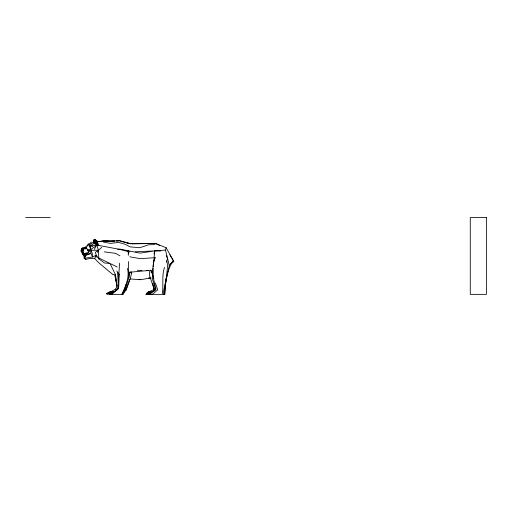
<?xml version="1.0" encoding="UTF-8"?>
<svg xmlns="http://www.w3.org/2000/svg" width="512" height="512" viewBox="0 0 512 512"><rect width="100%" height="100%" fill="white"/><g stroke="black" fill="none" stroke-linecap="round" stroke-linejoin="round"><path stroke-width="0.77" d="M165.107 286.931L164.922 294.362L147.61 294.355M85.459 247.238L82.618 247.904L82.368 250.394M119.206 274.182L118.758 286.714L117.728 289.536L111.955 292.698L111.597 294.355M111.232 294.362L117.094 289.549L117.99 286.726L119.59 263.181M162.349 293.626C163.629 284.858 161.664 275.738 164.499 267.309M163.514 294.362L163.68 290.739L169.261 265.69L173.28 260.621L166.163 247.744L155.315 243.334L131.981 243.808M164.506 294.362L167.635 265.69L166.886 261.075M95.629 240.986L93.805 240.038L93.696 242.048L88.909 245.107L91.251 250.925M153.075 268.275L152.544 279.238L155.302 288.954L154.394 290.387L149.107 294.362M153.229 266.694L153.984 258.803M154.131 257.229L154.739 250.912L165.472 250.08L166.163 247.744M151.226 292.358L149.728 292.294L148.243 294.074L149.594 293.402L149.728 292.294L151.411 292.358M98.054 243.962L96.864 241.299L95.61 239.795L94.566 239.462L93.67 240.243L93.466 241.824L95.725 243.75M93.523 242.995L93.875 240.73L94.566 240.128L95.642 240.877M165.152 284.877L166.33 278.195L165.722 280.422M164.659 288.205C166.33 279.29 167.398 269.805 172.403 261.997L173.805 261.427L169.901 254.79M122.605 294.362L124.909 290.17L128.832 277.754L129.894 272.499M129.741 256.806L140.403 258.662L155.123 257.658C150.982 268.045 153.197 278.765 156 289.107L155.085 290.534L150.72 292.896L151.155 294.355M131.155 271.853L131.539 273.216L130.368 278.362L126.112 290.163M153.984 253.958L154.739 250.912L160.749 251.002M82.618 247.904L81.6 248.64L81.293 249.747L83.027 250.067L83.834 253.626L84.634 254.426L86.17 253.926L89.664 253.875L90.771 253.331L90.765 250.554M126.125 284.198L124.435 290.17L122.131 294.362M128.448 275.987L129.51 272.256L150.989 270.272L153.843 278.547M87.11 246.272L88.358 243.77L90.17 245.907L92.973 246.79M166.253 262.189L167.603 258.477L165.472 250.08M129.658 279.642L125.741 290.323L123.61 293.21M87.565 254.061L85.574 255.072L83.546 255.2L84.045 254.022M153.229 261.997L155.123 257.658M89.664 253.875L84.378 256.019L84.013 256.358L84.179 258.362L85.773 259.405L89.696 258.502L94.694 258.547L96.224 255.168L95.36 252.339L97.798 250.515M110.592 291.834L115.654 289.107L116.781 286.714L115.584 274.925L110.336 264.141M94.336 249.35L95.776 246.56M121.779 294.355C125.504 286.509 129.882 277.114 127.386 268.352M97.331 252.301L98.47 250.266L101.715 247.373M153.242 290.221L154.112 288.672L152.563 283.296M149.472 271.424L149.638 275.872L154.01 288.864L153.491 289.728L148.941 291.872L149.216 292.275M81.882 249.626L82.605 248.493L86.464 247.738M113.152 291.821L111.488 294.298L109.869 293.357L108.006 293.779L109.965 292.25L113.152 291.821L109.965 292.25M123.987 292.058L124.845 290.906M93.67 240.243L94.79 240.736L95.61 239.795M82.221 252.416L82.362 253.722L83.834 253.626L88.493 252.429L90.31 250.374M87.994 250.24L98.47 250.266L95.661 242.214L96.346 241.498L94.566 240.128M147.635 293.779L148.461 294.33L147.635 293.779L146.01 294.445L147.757 292.666L149.018 292.307L147.718 292.666L146.01 294.445L147.706 293.779L148.57 294.33M148.762 292.384L151.206 291.846L148.762 292.384L147.008 294.163L148.851 293.491L150.035 294.048L148.653 293.491M149.709 291.84L147.846 292.314L146.246 293.85L148.102 293.427L148.826 294.317L148.141 294.317L147.731 293.427L146.246 293.85L147.994 292.314L149.747 291.84M111.757 294.362L118.598 288.134M82.362 253.722L82.944 254.394L83.834 253.626L86.17 253.926M87.974 245.018L85.005 247.45M89.146 244.019L91.488 242.035M152.256 294.362L157.734 289.83L155.398 283.059M83.181 248.864L80.755 250.758L81.44 250.989L85.376 256.416L84.006 254.925L86.886 253.581M109.958 292.339L107.981 293.869L109.331 293.587M112.544 291.821L109.382 292.25L107.322 293.779L109.344 293.357L110.822 294.298L109.312 293.357L107.322 293.779L109.402 292.25L111.744 291.93M110.042 292.339L107.981 293.869L109.235 293.587M81.44 250.989L86.534 247.437L87.373 249.85L88.582 250.874M96.627 245.555L90.406 249.664L87.373 249.85M90.17 245.907L94.592 243.034M170.061 264.154L173.088 262.24M81.434 250.24L83.296 249.107M147.955 293.83L146.662 294.272L147.84 293.562M83.283 250.176L81.946 250.97L84.691 254.618L87.834 253.875L84.122 255.654L84.864 256.723M85.286 248.979L86.624 248.179M146.662 294.272L148.301 293.606M148.109 293.715L147.008 294.163L148.87 292.384L150.976 291.846M83.949 253.555L84.499 254.688L85.901 254.17M147.718 292.666L149.05 292.307M150.381 291.68L147.846 292.314M85.043 256.16L84.499 254.688L86.541 254.157M108.832 293.51L106.874 293.933L108.954 292.403L106.874 293.933L108.902 293.51L110.381 294.298L108.902 293.51M110.029 293.357L111.488 294.298L110.029 293.357L108.006 293.779L110.061 292.25L113.062 291.955M111.45 291.782L108.608 292.294L106.534 293.824L108.544 293.402L110.016 294.298M129.92 278.931L140.582 279.699L151.014 277.914M81.6 248.64L82.605 248.493L83.027 250.067M88.326 254.317L84.006 254.925L84.326 256.851M114.33 241.126L103.168 240.678L97.254 242.003L98.406 245.626L96.346 241.498M116.691 240.928L119.846 240.666L128.717 243.309L139.597 243.75L155.315 243.334L159.565 245.491M110.835 241.389L114.739 241.075M116.301 240.947L118.643 240.755M117.76 249.242L120.122 249.126L140.077 253.12L154.739 250.912L135.341 251.789M96.845 241.613L118.816 240.71L130.426 243.84M89.158 245.293L90.214 245.651L96.922 245.44L94.656 243.808M132.019 243.75L148.045 243.45M155.059 244.608L148.71 244.736L139.75 247.725L130.24 246.893L124.806 244.147L118.765 242.451L110.33 243.354L103.418 242.112M25.6 217.555L50.24 217.555M109.344 293.357L110.285 293.984M149.594 293.402L148.243 294.074L149.888 292.294L151.283 292.358M109.331 294.355L123.341 294.355M141.965 270.598L137.35 270.246M146.688 270.656L148.262 270.675M84.179 258.362L92.602 256.986L96.224 255.168L98.848 258.867L104.448 262.976L109.197 263.36M82.944 254.394L84.634 254.426M84.691 254.618L83.002 254.586L81.12 251.136M84.499 254.688L85.856 254.829M148.653 277.92L150.976 278.189M104.23 251.846L115.603 253.344L119.942 255.827M154.01 288.864L155.334 289.024M113.549 274.682L115.584 274.925M103.11 240.493L110.054 241.453M115.654 289.107L117.728 289.536M129.907 252.032L119.283 249.299L97.248 245.146L95.59 241.466L93.805 240.038M139.066 279.29L140.582 279.699M125.222 242.138L130.502 243.802M148.602 293.606L150.278 294.323L148.794 293.843M95.354 256.326L96.768 257.011M98.176 257.702L117.242 267.021M148.941 291.872L150.131 292.557M97.517 241.293L94.566 239.462L94.79 240.736M113.171 274.784L98.758 262.771L94.694 258.547M147.731 293.427L148.826 294.317M93.875 240.73L95.661 242.214M130.502 272L131.539 273.216M116.794 271.04L119.072 274.195M84.378 256.019L85.773 259.405M166.214 255.706L167.603 258.477L169.261 265.69M90.771 253.331L92.602 256.986L92.218 253.235L91.053 250.534M83.053 253.414L83.546 255.2M87.936 250.048L88.493 252.429M114.842 275.386L116.986 285.946M115.283 274.944L116.986 285.99M90.214 245.651L90.816 250.048M128.582 253.818L128.198 250.682L128.32 255.341M150.989 270.272L151.194 272.454M117.594 272.493L118.394 285.011M98.445 250.797L98.848 258.867M128.48 261.555L128.832 277.754M486.4 217.555L470.272 217.555L470.272 294.355L486.4 294.355L486.4 217.555"/></g></svg>
